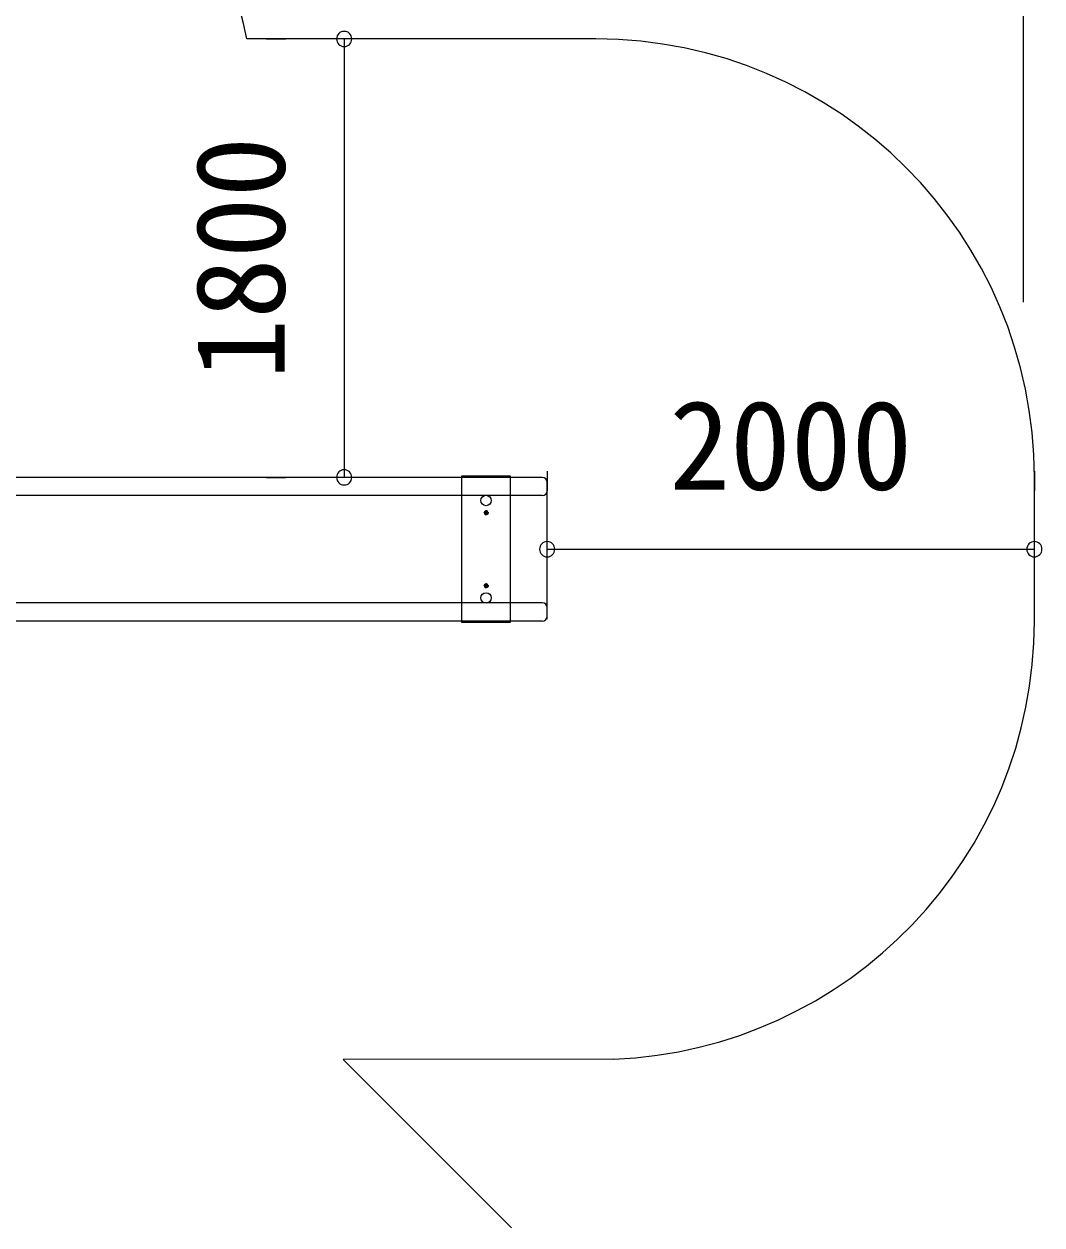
# Model space of a CAD drawing. Units: millimetres on the paper, enlarged 60 times, with parts at other scales. Extents: x 900 to 24300, y 900 to 16920.
# Drawn here: x 21108 to 22361, y 4679 to 6158 of the extents above; entities that cross this region are included whole.
import ezdxf
from ezdxf.enums import TextEntityAlignment as Align

# ---------------------------------------------------------------- set-up
doc = ezdxf.new("R2010")
doc.units = ezdxf.units.MM
doc.header["$LTSCALE"] = 60
doc.linetypes.add('USER2', pattern=[0.846666, 0.529167, -0.105833, 0.105833, -0.105833])
for name, color, linetype, lineweight in [('D-STR-1', 1, 'Continuous', 25), ('D-STR-3', 251, 'Continuous', 9), ('D-STR-DIM', 7, 'Continuous', 0)]:
    doc.layers.add(name, color=color, linetype=linetype, lineweight=lineweight)
doc.styles.add('ＭＳ ゴシック', font='')
doc.styles.get('ＭＳ ゴシック').set_extended_font_data('MS Gothic')

msp = doc.modelspace()

# ---------------------------------------------------------------- linework, layer by layer
at = {"layer": 'D-STR-1'}
for p, q in [((21811.84, 6139.98), (21382.12, 6139.98)), ((21745.84, 5599.98), (20883.34, 5599.98)), ((21706.54, 5601.48), (21646.54, 5601.48)), ((21646.54, 5601.48), (21646.54, 5421.48)), ((21706.54, 5421.48), (21706.54, 5601.48)), ((21751.84, 5428.98), (21751.84, 5593.98)), ((22351.84, 5422.98), (22351.84, 5599.98)), ((21745.84, 5577.48), (20883.34, 5577.48)), ((21751.84, 5425.21), (21751.84, 5590.21)), ((21745.84, 5445.48), (20883.34, 5445.48)), ((21745.84, 5422.98), (20883.34, 5422.98)), ((21646.54, 5421.48), (21706.54, 5421.48)), ((21833.78, 4883.42), (21500.69, 4883.09)), ((21707.99, 4675.79), (21500.69, 4883.09))]:
    msp.add_line(p, q, dxfattribs=at)
for centre in [(21676.54, 5571.48), (21676.54, 5451.48)]:
    msp.add_circle(centre, 6.41, dxfattribs=at)
for centre, radius, start, end in [((20793.52, 6017.5), 601.21, 11.75431, 41.24846), ((21811.84, 5599.98), 540, 0, 90), ((21745.84, 5593.98), 6, 0, 90), ((21745.84, 5583.48), 6, 270, 0), ((21745.84, 5439.48), 6, 0, 90), ((21745.84, 5428.98), 6, 270, 0), ((21811.84, 5422.98), 540, 272.32818, 0)]:
    msp.add_arc(centre, radius, start, end, dxfattribs=at)
at = {"layer": 'D-STR-3', "linetype": 'USER2'}
for p, q in [((21679.9, 5556.48), (21673.7, 5556.48)), ((21676.84, 5553.41), (21676.84, 5559.66)), ((21679.9, 5466.48), (21673.7, 5466.48)), ((21676.84, 5463.41), (21676.84, 5469.66))]:
    msp.add_line(p, q, dxfattribs=at)
at = {"layer": 'D-STR-3'}
for p, q in [((21674.41, 5556.48), (21675.63, 5558.58)), ((21674.41, 5556.48), (21675.63, 5554.38)), ((21675.63, 5558.58), (21676.84, 5558.58)), ((21675.63, 5554.38), (21676.84, 5554.38)), ((21678.05, 5558.58), (21676.84, 5558.58)), ((21678.05, 5554.38), (21676.84, 5554.38)), ((21679.26, 5556.48), (21678.05, 5558.58)), ((21679.26, 5556.48), (21678.05, 5554.38)), ((21674.41, 5466.48), (21675.63, 5468.58)), ((21674.41, 5466.48), (21675.63, 5464.38)), ((21675.63, 5468.58), (21676.84, 5468.58)), ((21675.63, 5464.38), (21676.84, 5464.38)), ((21678.05, 5468.58), (21676.84, 5468.58)), ((21678.05, 5464.38), (21676.84, 5464.38)), ((21679.26, 5466.48), (21678.05, 5468.58)), ((21679.26, 5466.48), (21678.05, 5464.38))]:
    msp.add_line(p, q, dxfattribs=at)
for centre, radius in [((21676.84, 5556.48), 1.35), ((21676.84, 5556.48), 1.2), ((21676.84, 5466.48), 1.35), ((21676.84, 5466.48), 1.2)]:
    msp.add_circle(centre, radius, dxfattribs=at)
at = {"layer": 'D-STR-DIM', "lineweight": 13}
for p, q in [((22338.41, 5815.66), (22338.41, 7071.94)), ((21405.88, 6139.98), (21429.88, 6139.98)), ((21501.88, 6139.98), (21501.88, 5599.98)), ((21751.84, 5607.48), (21751.84, 5583.48)), ((22351.84, 5607.48), (22351.84, 5583.48)), ((21405.88, 5599.98), (21429.88, 5599.98)), ((21751.84, 5511.48), (22351.84, 5511.48))]:
    msp.add_line(p, q, dxfattribs=at)
at = {"layer": 'D-STR-DIM'}
for centre, start, end in [((21501.88, 6139.98), 90, 270), ((21501.88, 6139.98), 270, 90), ((21501.88, 5599.98), 90, 270), ((21501.88, 5599.98), 270, 90), ((21751.84, 5511.48), 0, 180), ((22351.84, 5511.48), 0, 180), ((21751.84, 5511.48), 180, 0), ((22351.84, 5511.48), 180, 0)]:
    msp.add_arc(centre, 9.38, start, end, dxfattribs=at)

# ---------------------------------------------------------------- texts
at = {"layer": 'D-STR-DIM', "style": 'ＭＳ ゴシック'}
msp.add_text('1800', height=110, rotation=90, dxfattribs=at).set_placement((21373.62, 5869.98), align=Align.MIDDLE_CENTER)
msp.add_text('2000', height=110, dxfattribs=at).set_placement((22051.84, 5639.74), align=Align.MIDDLE_CENTER)

doc.saveas('drawing.dxf')
